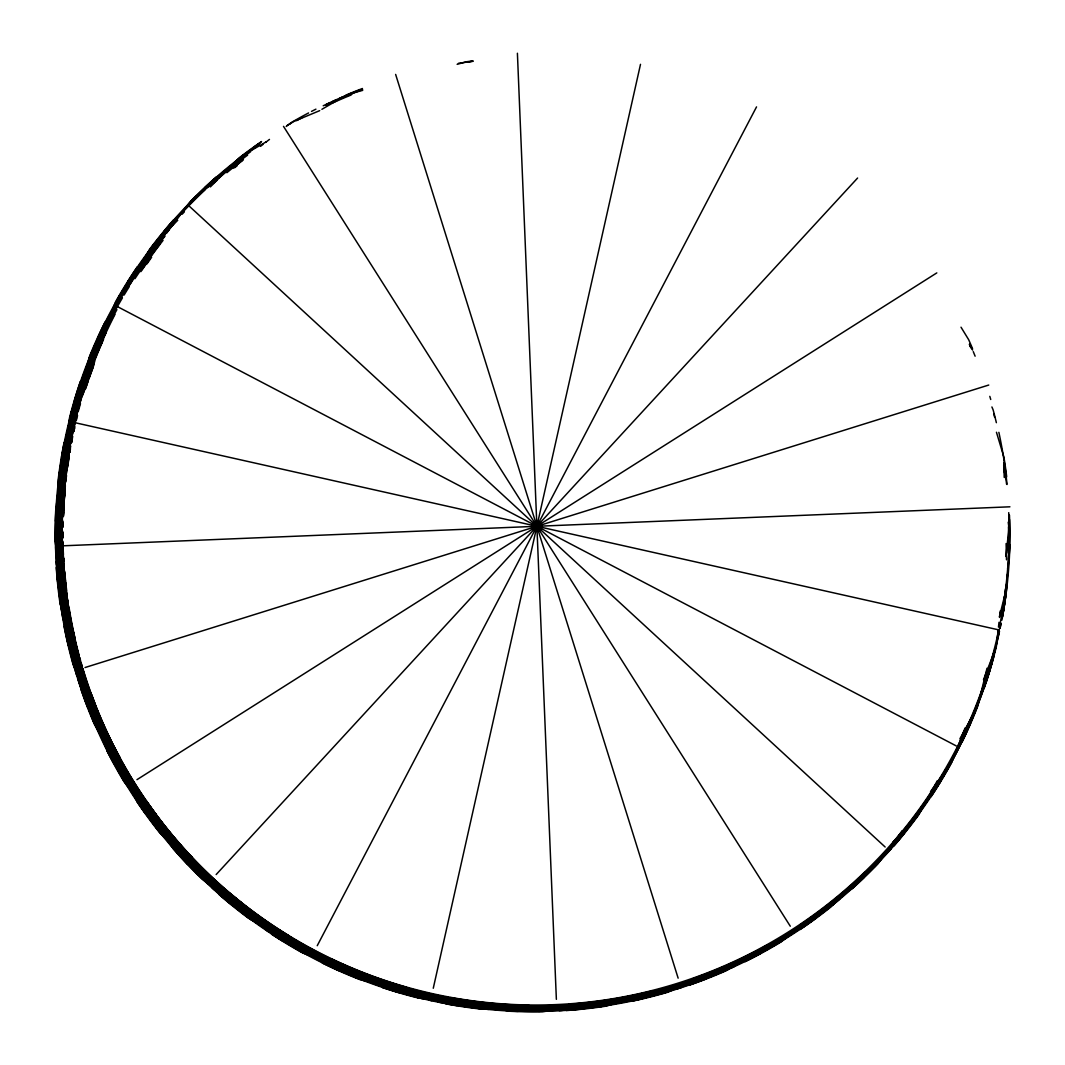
<?xml version="1.0" encoding="UTF-8"?>
<svg xmlns="http://www.w3.org/2000/svg" width="1065" height="1065" viewBox="0 0 1065 1065"><rect width="100%" height="100%" fill="white"/><g stroke="black" fill="none" stroke-linecap="round" stroke-linejoin="round"><path stroke-width="1.5" d="M1005.879 556.436L1009.221 525.724A473.432 473.432 0 0 0 1009.127 522.449M998.118 630.387L996.361 646.562A473.432 473.432 0 0 1 986.443 681.4M998.464 627.165L998.997 622.306M999.529 617.46L1000.221 610.99M65.125 454.768L69.558 417.64A473.432 473.432 0 0 1 80.381 381.323M59.094 507.659L55.433 538.331A473.432 473.432 0 0 0 55.486 541.606M994.763 648.998L993.698 657.065A473.432 473.432 0 0 1 984.087 688.536M433.269 988.253L640.504 64.326M987.015 668.248L977.763 706.162A473.432 473.432 0 0 1 961.948 742.398M999.409 616.795L1006.066 589.97A473.432 473.432 0 0 0 1006.758 583.46M78.89 397.352L89.5 356.416A473.432 473.432 0 0 1 105.102 321.896M66.456 446.009L59.44 472.754A473.432 473.432 0 0 0 59.041 475.988M983.488 679.763L995.243 649.437A473.432 473.432 0 0 0 996.015 646.255M965.076 727.967L951.551 762.833A473.432 473.432 0 0 1 931.13 796.7M102.293 335.049L115.579 301.834A473.432 473.432 0 0 1 137.292 266.822M83.496 382.162L71.768 410.744A473.432 473.432 0 0 0 70.942 413.912M317.237 945.693L756.536 106.886M937.346 780.658L918.656 814.925A473.432 473.432 0 0 1 894.041 845.876M959.885 738.83L976.286 708.877A473.432 473.432 0 0 0 978.043 704.284M130.423 283.463L149.513 249.423A473.432 473.432 0 0 1 173.409 220.029M107.219 324.865L91.87 351.69A473.432 473.432 0 0 0 88.821 359.278M930.517 791.575L949.727 765.322A473.432 473.432 0 0 0 961.003 743.41M902.188 830.74L878.172 863.555A473.432 473.432 0 0 1 852.173 888.769M166.633 233.142L190.009 201.897A473.432 473.432 0 0 1 216.275 176.95M139.209 269.884L119.493 295.75A473.432 473.432 0 0 0 117.083 300.024M216.168 874.551L857.605 178.028M893.029 841.976L915.541 818.492A473.432 473.432 0 0 0 918.429 814.525M858.962 877.813L830.767 907.087A473.432 473.432 0 0 1 800.214 929.505M210.377 186.894L238.973 157.993A473.432 473.432 0 0 1 261.564 141.525M177.709 220.295L153.693 244.564A473.432 473.432 0 0 0 150.737 248.491M811.65 917.391L781.231 941.846A473.432 473.432 0 0 1 745.141 961.695M853.012 883.923L874.618 866.684A473.432 473.432 0 0 0 877.999 863.129M260.472 146.371L263.042 144.374M265.611 142.391L269.472 139.409M286.205 126.482L291.344 122.502A473.432 473.432 0 0 1 308.584 112.943M217.233 180.118L195.361 197.025A473.432 473.432 0 0 0 190.781 201.711M136.959 779.673L936.814 272.893M757.907 951.418L725.944 970.841A473.432 473.432 0 0 1 689.135 985.271M801.878 924.473L828.33 908.512M321.896 109.296L347.19 94.572A473.432 473.432 0 0 1 362.433 88.502M266.383 141.752L243.845 154.758A473.432 473.432 0 0 0 239.958 157.753M704.537 975.966L667.329 992.38A473.432 473.432 0 0 1 632.197 1001.207M748.668 956.317L776.984 943.949A473.432 473.432 0 0 0 781.178 941.393M319.7 110.64L294.193 121.304A473.432 473.432 0 0 0 289.973 123.806M85.014 667.542L988.759 385.037M690.985 981.118L722.216 972.039A473.432 473.432 0 0 0 728.194 969.376M643.074 995.322L605.599 1006.212A473.432 473.432 0 0 1 572.903 1010.046M457.138 64.326L466.55 61.743A473.432 473.432 0 0 1 473.033 60.905M362.726 90.352L350.172 93.76A473.432 473.432 0 0 0 345.646 95.677M632.131 997.932L662.683 993.312A473.432 473.432 0 0 0 668.966 991.448M581.157 1005.919L542.564 1011.75A473.432 473.432 0 0 1 509.656 1011.244M63.847 545.773L1009.926 506.807M519.214 1008.249L480.195 1008.994A473.432 473.432 0 0 1 445.995 1003.896M567.246 1007.17L599.768 1006.678A473.432 473.432 0 0 0 603.003 1006.185M508.79 1007.956L539.502 1011.404M455.873 1002.298L418.705 998.131A473.432 473.432 0 0 1 382.322 987.561M74.923 422.672L998.85 629.908M396.26 988.546L359.943 979.627A473.432 473.432 0 0 1 322.242 963.013M445.623 1000.448L477.2 1008.262A473.432 473.432 0 0 0 488.609 1009.394M384.039 984.539L415.829 997A473.432 473.432 0 0 0 422.193 998.531M337.405 966.567L302.593 952.922A473.432 473.432 0 0 1 271.562 934.205M117.483 306.64L956.29 745.939M282.465 937.2L248.371 918.19A473.432 473.432 0 0 1 218.911 894.387M327.168 961.841L354.139 976.911A473.432 473.432 0 0 0 358.719 978.695M232.237 901.389L202.124 879.197A473.432 473.432 0 0 1 172.623 848.113M269.858 929L297.202 949.448A473.432 473.432 0 0 0 302.926 952.616M188.625 205.572L885.148 847.008M186.921 859.069L159.963 833.136A473.432 473.432 0 0 1 136.613 801.239M221.773 892.497L245.057 915.208A473.432 473.432 0 0 0 251.646 920.053M147.502 811.211L124.179 781.976A473.432 473.432 0 0 1 106.66 750.266M177.709 848.898L197.824 874.458M283.503 126.362L790.283 926.217M961.016 327.195L968.657 339.668A473.432 473.432 0 0 1 972.558 348.694M141.006 801.998L156.821 828.53A473.432 473.432 0 0 0 159.883 832.364M114.354 757.814L94.372 724.293A473.432 473.432 0 0 1 80.78 688.922M969.376 344.501L972.638 350.119M108.43 746.392L121.237 776.279A473.432 473.432 0 0 0 123.766 780.485M89.127 702.061L73.112 664.693A473.432 473.432 0 0 1 64.02 626.22M991.914 406.963L993.166 409.972A473.432 473.432 0 0 1 996.374 422.685M395.634 74.417L678.139 978.163M996.454 432.257L1003.922 457.178A473.432 473.432 0 0 1 1006.678 476.681M969.549 343.902L970.455 347.03M69.731 638.081L60.053 603.642A473.432 473.432 0 0 1 56.259 567.605M83.336 685.847L92.442 718.769A473.432 473.432 0 0 0 93.733 721.777M1003.656 465.245L1005.733 473.113A473.432 473.432 0 0 1 1007.037 484.508M68.04 629.442L72.673 661.645M60.173 576.804L55.074 541.393A473.432 473.432 0 0 1 55.913 506.834M1008.209 522.196L1009.7 533.485M517.404 53.25L556.369 999.329M1006.106 543.563L1006.505 559.817M1006.944 577.709L1007.104 584.206A473.432 473.432 0 0 1 1002.471 616.795M1003.856 462.729L1004.215 477.36M58.681 517.27L58.162 479.876A473.432 473.432 0 0 1 64.086 442.454M59.64 569.655L60.013 600.553M1005.746 590.915L1005.746 595.788A473.432 473.432 0 0 1 1001.899 620.136M196.413 196.892A473.432 473.432 0 0 1 199.887 193.431M202.23 191.128A473.432 473.432 0 0 1 204.587 188.851M206.969 186.575A473.432 473.432 0 0 1 215.45 178.747M92.455 351.916A473.432 473.432 0 0 1 96.263 342.863M97.581 339.855A473.432 473.432 0 0 1 103.771 326.356M477.213 1007.596A473.432 473.432 0 0 1 447.926 1003.43M68.426 645.829A473.432 473.432 0 0 1 57.097 572.651M56.019 521.211A473.432 473.432 0 0 1 64.273 447.62M74.35 405.645A473.432 473.432 0 0 1 106.194 324.386M124.712 290.985A473.432 473.432 0 0 1 169.109 229.654M226.858 172.703A473.432 473.432 0 0 1 242.234 160.456M415.124 996.148A473.432 473.432 0 0 1 386.662 988.147M57.617 581.849A473.432 473.432 0 0 1 56.658 502.84M62.529 455.061A473.432 473.432 0 0 1 82.577 378.634M96.755 343.17A473.432 473.432 0 0 1 135.867 272.627M163.651 235.352A473.432 473.432 0 0 1 175.499 221.533M182.142 214.225A473.432 473.432 0 0 1 184.391 211.829M156.395 242.101A473.432 473.432 0 0 1 168.723 226.725M170.853 224.209A473.432 473.432 0 0 1 172.996 221.693M72.606 410.105A473.432 473.432 0 0 1 77.545 392.732M78.517 389.59A473.432 473.432 0 0 1 81.06 381.723M91.55 715.014A473.432 473.432 0 0 1 89.686 710.462M88.462 707.413A473.432 473.432 0 0 1 86.664 702.807M85.493 699.732A473.432 473.432 0 0 1 82.657 691.97M63.234 619.99A473.432 473.432 0 0 1 60.492 603.788M204.6 187.826A473.432 473.432 0 0 1 259.66 143.402M325.65 105.302A473.432 473.432 0 0 1 352.701 93.48M73.072 660.659A473.432 473.432 0 0 1 71.768 655.934M70.916 652.765A473.432 473.432 0 0 1 69.691 647.986M68.906 644.791A473.432 473.432 0 0 1 68.133 641.596M67.388 638.374A473.432 473.432 0 0 1 66.656 635.153M56.485 564.61A473.432 473.432 0 0 1 56.285 561.322M55.713 549.806A473.432 473.432 0 0 1 55.606 546.518M254.003 147.05A473.432 473.432 0 0 1 260.792 142.297M287.137 125.457A473.432 473.432 0 0 1 291.371 122.981M352.835 975.7A473.432 473.432 0 0 1 343.742 971.946M340.72 970.654A473.432 473.432 0 0 1 331.694 966.634M269.299 932.195A473.432 473.432 0 0 1 266.543 930.371M55.447 521.131A473.432 473.432 0 0 1 64.206 444.278M75.455 399.175A473.432 473.432 0 0 1 106.021 322.748M128.093 283.729A473.432 473.432 0 0 1 171.265 225.607M219.403 177.629A473.432 473.432 0 0 1 247.613 155.117M197.677 873.407A473.432 473.432 0 0 1 186.135 861.745M140.913 806.698A473.432 473.432 0 0 1 138.077 802.624M97.567 338.137A473.432 473.432 0 0 1 136.227 269.232M159.936 237.202A473.432 473.432 0 0 1 217.007 177.882M60.093 596.333A473.432 473.432 0 0 1 57.244 570.188M323.214 105.781A473.432 473.432 0 0 1 359.371 90.139M243.353 155.929A473.432 473.432 0 0 1 247.253 152.947M249.876 150.977A473.432 473.432 0 0 1 252.512 149.02M255.174 147.09A473.432 473.432 0 0 1 259.181 144.201M326.196 104.583A473.432 473.432 0 0 1 329.178 103.145M332.16 101.734A473.432 473.432 0 0 1 336.647 99.671M339.642 98.313A473.432 473.432 0 0 1 342.65 96.982M1009.487 519.44A473.432 473.432 0 0 1 1008.968 559.777M1004.228 605.213A473.432 473.432 0 0 1 1003.723 608.488M1003.177 611.749A473.432 473.432 0 0 1 1002.045 618.259M1001.127 623.131A473.432 473.432 0 0 1 1000.168 627.977M999.502 631.199A473.432 473.432 0 0 1 985.005 684.356M970.388 722.363A473.432 473.432 0 0 1 934.285 789.831M905.663 829.582A473.432 473.432 0 0 1 851.281 886.892M816.442 915.101A473.432 473.432 0 0 1 749.081 956.383M712.751 972.784A473.432 473.432 0 0 1 632.37 997.066M588.093 1004.069A473.432 473.432 0 0 1 510.761 1006.225M469.452 1002.178A473.432 473.432 0 0 1 386.129 982.489M348.894 968.271A473.432 473.432 0 0 1 276.421 929.239M244.045 905.982A473.432 473.432 0 0 1 185.057 850.975M156.595 816.336A473.432 473.432 0 0 1 111.865 743.33M94.519 703.805A473.432 473.432 0 0 1 72.34 627.964M65.484 583.673A473.432 473.432 0 0 1 62.942 544.255M62.835 537.692A473.432 473.432 0 0 1 62.822 532.766M62.875 526.177A473.432 473.432 0 0 1 62.942 522.875M63.128 516.259A473.432 473.432 0 0 1 63.261 512.957M69.891 451.946A473.432 473.432 0 0 1 70.476 448.698M71.701 442.215A473.432 473.432 0 0 1 72.34 438.98M1006.066 590.21A473.432 473.432 0 0 1 1001.872 617.78M974.009 712.924A473.432 473.432 0 0 1 963.346 736.94M905.45 829.169A473.432 473.432 0 0 1 900.258 835.532M1008.622 526.762A473.432 473.432 0 0 1 1008.169 553.015M993.765 413.886A473.432 473.432 0 0 1 994.564 417.067M1005.466 589.797A473.432 473.432 0 0 1 1001.819 614.146M973.264 351.636A473.432 473.432 0 0 1 975.114 356.189M1004.162 464.58A473.432 473.432 0 0 1 1006.558 484.109M351.956 93.707A473.432 473.432 0 0 1 362.606 89.433M468.041 61.956A473.432 473.432 0 0 1 471.276 61.517M718.649 972.877A473.432 473.432 0 0 1 694.22 982.636M636.99 999.662A473.432 473.432 0 0 1 632.144 1000.754M187.76 864.5A473.432 473.432 0 0 1 135.535 798.75M113.449 761.661A473.432 473.432 0 0 1 82.112 689.122M70.623 649.237A473.432 473.432 0 0 1 58.362 567.831M57.63 524.672A473.432 473.432 0 0 1 66.483 446.155M76.334 405.832A473.432 473.432 0 0 1 106.141 329.112M134.935 278.697A473.432 473.432 0 0 1 159.936 244.071M775.932 943.83A473.432 473.432 0 0 1 753.048 956.783M681.494 987.455A473.432 473.432 0 0 1 676.794 988.999M231.438 904.731A473.432 473.432 0 0 1 176.883 852.24M148.794 817.308A473.432 473.432 0 0 1 107.751 749.787M89.66 708.771A473.432 473.432 0 0 1 67.148 631.319M60.798 590.29A473.432 473.432 0 0 1 58.828 509.656M63.674 465.086A473.432 473.432 0 0 1 83.443 385.184M97.927 348.055A473.432 473.432 0 0 1 116.91 309.635M869 871.529A473.432 473.432 0 0 1 866.684 873.846M864.354 876.162A473.432 473.432 0 0 1 854.822 885.281M808.615 923.102A473.432 473.432 0 0 1 803.21 926.923M340.534 971.36A473.432 473.432 0 0 1 271.229 933.419M233.768 905.902A473.432 473.432 0 0 1 176.83 851.108M148.874 816.083A473.432 473.432 0 0 1 106.593 745.447M90.698 708.891A473.432 473.432 0 0 1 68.2 631.438M61.85 590.409A473.432 473.432 0 0 1 61.49 587.108M61.171 583.806A473.432 473.432 0 0 1 59.88 509.776M64.712 465.205A473.432 473.432 0 0 1 84.494 385.304M100.31 345.14A473.432 473.432 0 0 1 105.888 333.119M827.931 908.019A473.432 473.432 0 0 1 824.084 911.068M821.501 913.078A473.432 473.432 0 0 1 810.971 920.985M808.295 922.929A473.432 473.432 0 0 1 805.606 924.846M734.144 966.607A473.432 473.432 0 0 1 731.176 968.005M283.037 941.274A473.432 473.432 0 0 1 219.523 894.28M188.425 864.341A473.432 473.432 0 0 1 139.022 802.677M116.591 765.802A473.432 473.432 0 0 1 84.042 691.997M71.528 648.944A473.432 473.432 0 0 1 59.467 569.189M58.562 529.345A473.432 473.432 0 0 1 67.308 447.5M77.532 405.552A473.432 473.432 0 0 1 103.132 337.818M140.873 271.642A473.432 473.432 0 0 1 150.365 258.249M600.766 1005.879A473.432 473.432 0 0 1 579.586 1008.595M113.449 762.846A473.432 473.432 0 0 1 81.819 690.453M69.385 647.374A473.432 473.432 0 0 1 57.47 567.605M56.818 521.131A473.432 473.432 0 0 1 65.205 447.553M75.349 405.592A473.432 473.432 0 0 1 105.115 328.845M129.411 285.38A473.432 473.432 0 0 1 165.088 236.097M234.593 167.764A473.432 473.432 0 0 1 237.162 165.741M914.036 819.464A473.432 473.432 0 0 1 911.094 823.391M909.111 826.001A473.432 473.432 0 0 1 896.783 841.457M839.726 899.126A473.432 473.432 0 0 1 832.151 905.436M399.189 992.66A473.432 473.432 0 0 1 324.04 963.359M287.63 943.417A473.432 473.432 0 0 1 221.201 894.813M190.036 864.926A473.432 473.432 0 0 1 138.69 800.6M118.042 766.507A473.432 473.432 0 0 1 83.762 688.043M72.779 649.73A473.432 473.432 0 0 1 60.465 568.337M59.627 528.493A473.432 473.432 0 0 1 68.519 446.661M78.823 404.74A473.432 473.432 0 0 1 102.44 341.546M947.957 767.199A473.432 473.432 0 0 1 940.621 780.006M938.931 782.842A473.432 473.432 0 0 1 934.617 789.871M900.817 837.077A473.432 473.432 0 0 1 898.714 839.633M891.245 848.486A473.432 473.432 0 0 1 889.075 850.975M456.858 1005.6A473.432 473.432 0 0 1 381.789 986.882M341.572 971.2A473.432 473.432 0 0 1 272.267 933.26M233.515 904.691A473.432 473.432 0 0 1 178.973 852.2M150.884 817.268A473.432 473.432 0 0 1 107.632 745.287M91.75 708.731A473.432 473.432 0 0 1 69.238 631.279M62.888 590.25A473.432 473.432 0 0 1 62.542 586.948M62.209 583.66A473.432 473.432 0 0 1 60.918 509.616M65.75 465.046A473.432 473.432 0 0 1 85.533 385.144M660.127 993.379A473.432 473.432 0 0 1 656.985 994.257M653.817 995.123A473.432 473.432 0 0 1 642.661 997.998M639.453 998.77A473.432 473.432 0 0 1 636.244 999.516M562.48 1010.405A473.432 473.432 0 0 1 559.178 1010.618M145.865 814.232A473.432 473.432 0 0 1 105.302 746.432M88.089 706.841A473.432 473.432 0 0 1 65.844 629.309M58.988 581.663A473.432 473.432 0 0 1 57.843 509.27M62.689 464.699A473.432 473.432 0 0 1 83.549 381.656M98.965 343.116A473.432 473.432 0 0 1 122.435 297.854M124.112 295.032A473.432 473.432 0 0 1 129.278 286.591M975.074 710.195A473.432 473.432 0 0 1 970.148 722.35M968.857 725.371A473.432 473.432 0 0 1 963.466 737.433M569.602 1010.312A473.432 473.432 0 0 1 566.3 1010.552M518.162 1011.391A473.432 473.432 0 0 1 442.947 1002.817M400.999 992.593A473.432 473.432 0 0 1 322.828 961.961M289.347 943.55A473.432 473.432 0 0 1 224.089 896.144M192.778 866.431A473.432 473.432 0 0 1 190.489 864.034M188.212 861.612A473.432 473.432 0 0 1 142.018 803.742M117.856 764.018A473.432 473.432 0 0 1 86.105 691.678M73.592 648.625A473.432 473.432 0 0 1 61.53 568.87M60.625 529.025A473.432 473.432 0 0 1 69.371 447.18M82.498 395.727A473.432 473.432 0 0 1 94.692 361.674M538.65 1010.778A473.432 473.432 0 0 1 533.751 1010.845M528.826 1010.871A473.432 473.432 0 0 1 523.9 1010.831M518.948 1010.752A473.432 473.432 0 0 1 514.009 1010.618M449.67 1004.082A473.432 473.432 0 0 1 446.408 1003.51M441.522 1002.618A473.432 473.432 0 0 1 438.287 1001.992M431.818 1000.674A473.432 473.432 0 0 1 428.609 999.982M87.836 707.772A473.432 473.432 0 0 1 65.99 633.555M58.788 587.64A473.432 473.432 0 0 1 56.898 510.295M61.584 465.724A473.432 473.432 0 0 1 81.086 385.743M96.769 345.526A473.432 473.432 0 0 1 134.709 276.221M161.174 240.051A473.432 473.432 0 0 1 164.329 236.19M1008.635 546.265A473.432 473.432 0 0 1 1008.515 551.217M705.602 979.041A473.432 473.432 0 0 1 629.774 1001.22M583.82 1008.249A473.432 473.432 0 0 1 504.823 1009.766M458.642 1004.508A473.432 473.432 0 0 1 380.445 984.712M343.369 970.109A473.432 473.432 0 0 1 274.064 932.168M235.312 903.599A473.432 473.432 0 0 1 180.77 851.108M151.696 814.832A473.432 473.432 0 0 1 110.893 747.177M92.948 706.095A473.432 473.432 0 0 1 71.035 630.187M64.166 584.206A473.432 473.432 0 0 1 62.928 505.209M68.346 459.042A473.432 473.432 0 0 1 68.906 455.78M69.491 452.519A473.432 473.432 0 0 1 70.716 446.035M72.726 436.357A473.432 473.432 0 0 0 71.368 442.8A473.432 473.432 0 0 1 72.42 437.901M74.923 426.772A473.432 473.432 0 0 0 73.805 431.551A473.432 473.432 0 0 1 74.483 428.276M1008.595 526.563A473.432 473.432 0 0 1 1008.675 531.475M1008.715 536.401A473.432 473.432 0 0 1 1008.701 541.326M994.031 651.687A473.432 473.432 0 0 1 987.495 675.463M965.902 732.906A473.432 473.432 0 0 1 962.427 740.415M579.706 1009.247A473.432 473.432 0 0 1 505.662 1010.539M461.105 1005.693A473.432 473.432 0 0 1 384.332 986.975M344.062 971.44A473.432 473.432 0 0 1 271.855 931.902M238.36 907.393A473.432 473.432 0 0 1 178.853 850.522M152.841 818.173A473.432 473.432 0 0 1 110.813 749.321M93.321 709.849A473.432 473.432 0 0 1 70.21 630.839M63.341 584.871A473.432 473.432 0 0 1 61.89 509.177M66.989 462.982A473.432 473.432 0 0 1 76.494 417.906M78.211 411.556A473.432 473.432 0 0 1 80.474 403.635M760.45 953.561A473.432 473.432 0 0 1 688.03 985.152M644.951 997.559A473.432 473.432 0 0 1 571.785 1008.968M521.996 1010.166A473.432 473.432 0 0 1 445.117 1001.633M404.753 991.914A473.432 473.432 0 0 1 324.945 960.91M290.026 941.686A473.432 473.432 0 0 1 222.385 891.938M193.644 864.341A473.432 473.432 0 0 1 143.016 801.532M118.96 761.755A473.432 473.432 0 0 1 87.37 689.335M74.963 646.255A473.432 473.432 0 0 1 63.554 573.09M62.675 515.034A473.432 473.432 0 0 1 69.092 456.193M1003.763 466.39A473.432 473.432 0 0 1 1005.333 477.759M1004.801 595.295A473.432 473.432 0 0 1 1004.175 600.181M1003.017 608.328A473.432 473.432 0 0 1 1001.992 614.851M642.874 998.624A473.432 473.432 0 0 1 569.682 1009.82M521.557 1010.911A473.432 473.432 0 0 1 443.027 1002.112M404.301 992.74A473.432 473.432 0 0 1 327.448 963.239M290.958 943.43A473.432 473.432 0 0 1 224.369 895.053M195.414 867.669A473.432 473.432 0 0 1 140.607 799.748M119.959 765.655A473.432 473.432 0 0 1 86.212 688.762M74.696 648.878A473.432 473.432 0 0 1 62.609 570.8M61.597 525.99A473.432 473.432 0 0 1 69.505 450.695M85.173 389.67A473.432 473.432 0 0 1 92.895 367.984M970.521 723.308A473.432 473.432 0 0 1 931.249 795.648M904.771 831.818A473.432 473.432 0 0 1 848.938 890.034M816.589 916.046A473.432 473.432 0 0 1 744.768 959.552M709.823 974.968A473.432 473.432 0 0 1 632.517 998.011M586.589 1005.2A473.432 473.432 0 0 1 510.907 1007.184M464.673 1002.405A473.432 473.432 0 0 1 386.276 983.434M344.474 967.233A473.432 473.432 0 0 1 276.567 930.198M241.595 904.891A473.432 473.432 0 0 1 184.085 850.695M151.856 810.598A473.432 473.432 0 0 1 114.235 748.735M93.48 701.662A473.432 473.432 0 0 1 72.487 628.936M65.284 581.33A473.432 473.432 0 0 1 63.927 564.849M63.727 561.561A473.432 473.432 0 0 1 63.554 558.273M63.075 545.173A473.432 473.432 0 0 1 63.008 541.899M62.955 536.986A473.432 473.432 0 0 1 62.955 532.061M63.008 527.122A473.432 473.432 0 0 1 63.115 522.17M63.328 515.567A473.432 473.432 0 0 1 63.474 512.265M816.096 918.083A473.432 473.432 0 0 1 748.722 959.365M706.228 978.202A473.432 473.432 0 0 1 630.4 1000.368M586.096 1007.224A473.432 473.432 0 0 1 510.415 1009.207M464.18 1004.441A473.432 473.432 0 0 1 387.354 985.99M347.03 970.588A473.432 473.432 0 0 1 274.677 931.316M238.507 904.837A473.432 473.432 0 0 1 180.291 849.005M154.279 816.655A473.432 473.432 0 0 1 112.996 749.294M95.371 709.889A473.432 473.432 0 0 1 71.981 630.959M65.125 586.655A473.432 473.432 0 0 1 62.476 540.661M62.462 537.372A473.432 473.432 0 0 1 62.489 530.796M62.582 525.857A473.432 473.432 0 0 1 62.715 520.905M62.902 515.939A473.432 473.432 0 0 1 63.141 510.974M991.648 663.695A473.432 473.432 0 0 1 963 739.11M942.538 777.117A473.432 473.432 0 0 1 893.176 845.051M865.752 873.952A473.432 473.432 0 0 1 804.607 924.007M765.056 948.436A473.432 473.432 0 0 1 692.929 980.692M649.97 993.499A473.432 473.432 0 0 1 575.26 1005.733M522.183 1007.131A473.432 473.432 0 0 1 450.189 999.436M408.148 989.651A473.432 473.432 0 0 1 329.644 959.831M291.704 939.237A473.432 473.432 0 0 1 228.962 893.988M196.293 863.302A473.432 473.432 0 0 1 146.238 802.158M120.225 759.704A473.432 473.432 0 0 1 89.553 690.493M75.202 641.077A473.432 473.432 0 0 1 64.938 577.763M63.234 516.418A473.432 473.432 0 0 1 64.792 491.737M65.764 481.966A473.432 473.432 0 0 1 66.523 475.456M67.614 467.309A473.432 473.432 0 0 1 69.105 457.524M941.274 780.299A473.432 473.432 0 0 1 895.918 842.974M861.585 879.024A473.432 473.432 0 0 1 801.213 927.389M761.448 951.471A473.432 473.432 0 0 1 685.9 984.167M645.976 995.535A473.432 473.432 0 0 1 572.81 1006.997M567.858 1007.344A473.432 473.432 0 0 1 564.543 1007.557M519.72 1008.102A473.432 473.432 0 0 1 446.142 999.716M404.181 989.571A473.432 473.432 0 0 1 325.957 959.072M288.189 938.132A473.432 473.432 0 0 1 225.847 892.337M193.444 861.372A473.432 473.432 0 0 1 143.935 799.802M119.067 758.573A473.432 473.432 0 0 1 89.3 690.772M75.788 644.565A473.432 473.432 0 0 1 64.739 576.351M64.885 491.977A473.432 473.432 0 0 0 63.288 516.658A473.432 473.432 0 0 1 63.354 513.303M904.664 832.87A473.432 473.432 0 0 1 850.07 889.994M815.138 918.083A473.432 473.432 0 0 1 746.139 959.858M709.703 976.006A473.432 473.432 0 0 1 632.397 999.063M586.482 1006.252A473.432 473.432 0 0 1 510.801 1008.236M464.566 1003.456A473.432 473.432 0 0 1 386.156 984.486M344.368 968.271A473.432 473.432 0 0 1 276.447 931.249M240.184 904.904A473.432 473.432 0 0 1 180.677 848.033M154.665 815.67A473.432 473.432 0 0 1 111.892 745.34M93.361 702.714A473.432 473.432 0 0 1 72.367 629.974M65.338 584.033A473.432 473.432 0 0 1 62.902 542.95M62.848 538.038A473.432 473.432 0 0 1 62.848 533.112M62.928 526.523A473.432 473.432 0 0 1 62.995 523.221M864.327 877.187A473.432 473.432 0 0 1 801.639 927.948M763.379 951.298A473.432 473.432 0 0 1 688.003 984.393M649.756 995.575A473.432 473.432 0 0 1 573.396 1007.943M521.957 1009.207A473.432 473.432 0 0 1 446.701 1000.9M404.727 990.823A473.432 473.432 0 0 1 327.94 961.189M291.49 941.314A473.432 473.432 0 0 1 226.233 893.894M190.355 859.375A473.432 473.432 0 0 1 144.148 801.492M119.999 761.781A473.432 473.432 0 0 1 88.249 689.428M74.976 643.154A473.432 473.432 0 0 1 63.9 569.935M63.141 515.194A473.432 473.432 0 0 1 65.364 485.667M60.505 469.559A473.432 473.432 0 0 1 64.06 446.821M458.363 63.328A473.432 473.432 0 0 1 472.953 61.331M71.355 651.074A473.432 473.432 0 0 1 70.543 647.893M56.059 533.339A473.432 473.432 0 0 1 56.618 508.684M311.499 111.412A473.432 473.432 0 0 1 315.919 109.163M409.958 993.978A473.432 473.432 0 0 1 402.038 991.861M395.714 990.064A473.432 473.432 0 0 1 390.975 988.653M288.269 943.59A473.432 473.432 0 0 1 274.211 934.977M214.664 890.114A473.432 473.432 0 0 1 212.201 887.917M61.544 457.364A473.432 473.432 0 0 1 80.527 382.375M95.677 343.715A473.432 473.432 0 0 1 137.305 268.913M161.135 236.949A473.432 473.432 0 0 1 204.893 190.023M158.153 829.142A473.432 473.432 0 0 1 139.515 804.115M127.946 281.413A473.432 473.432 0 0 1 172.237 222.066M205.745 187.52A473.432 473.432 0 0 1 255.56 147.077M333.119 102.719A473.432 473.432 0 0 1 351.184 94.985M240.211 910.748A473.432 473.432 0 0 1 231.172 903.639M228.602 901.562A473.432 473.432 0 0 1 224.782 898.394M173.688 848.712A473.432 473.432 0 0 1 170.427 844.984M74.457 400.546A473.432 473.432 0 0 1 104.623 323.96M127.374 283.423A473.432 473.432 0 0 1 177.03 217.766M207.395 187.081A473.432 473.432 0 0 1 250.648 151.683M296.656 120.625A473.432 473.432 0 0 1 302.353 117.39M123.047 778.049A473.432 473.432 0 0 1 121.37 775.24M120.531 773.829A473.432 473.432 0 0 1 109.336 753.727M83.802 696.111A473.432 473.432 0 0 1 82.125 691.438M81.033 688.323A473.432 473.432 0 0 1 77.891 678.924M76.893 675.782A473.432 473.432 0 0 1 75.429 671.07M74.497 667.928A473.432 473.432 0 0 1 73.126 663.215M164.263 231.025A473.432 473.432 0 0 1 217.14 176.843M121.29 293.927A473.432 473.432 0 0 1 133.271 274.277M170.839 223.69A473.432 473.432 0 0 1 172.996 221.174M976.219 709.104A473.432 473.432 0 0 1 962.307 740.668M911.959 822.207A473.432 473.432 0 0 1 897.529 840.112M970.308 345.619A473.432 473.432 0 0 1 971.586 348.641M1004.202 469.532A473.432 473.432 0 0 1 1005.2 477.653M993.991 651.887A473.432 473.432 0 0 1 986.669 677.1M945.866 769.223A473.432 473.432 0 0 1 942.552 774.867M1009.194 522.675A473.432 473.432 0 0 1 1008.568 558.792M949.634 765.549A473.432 473.432 0 0 1 932.62 793.651M871.17 869.293A473.432 473.432 0 0 1 866.511 873.886M864.141 876.175A473.432 473.432 0 0 1 855.727 884.043M1009.327 543.949A473.432 473.432 0 0 1 1003.363 607.822M990.57 664.44A473.432 473.432 0 0 1 962.214 738.191M942.512 774.734A473.432 473.432 0 0 1 892.137 843.973M865.832 871.663A473.432 473.432 0 0 1 800.64 924.58M766.68 945.44A473.432 473.432 0 0 1 691.584 979.148M650.209 991.448A473.432 473.432 0 0 1 568.896 1004.282M529.052 1005.373A473.432 473.432 0 0 1 450.428 997.625M406.763 987.441A473.432 473.432 0 0 1 331.335 958.886M289.041 935.882A473.432 473.432 0 0 1 230.333 893.508M191.78 856.992A473.432 473.432 0 0 1 146.251 800.707M120.172 758.28A473.432 473.432 0 0 1 90.538 692.223M75.016 639.706A473.432 473.432 0 0 1 64.113 569.802M62.902 515.061A473.432 473.432 0 0 1 69.811 449.63M83.403 393.185A473.432 473.432 0 0 1 103.585 339.296M141.925 269.658A473.432 473.432 0 0 1 163.052 240.384M233.248 168.03A473.432 473.432 0 0 1 243.419 159.803M998.864 432.337A473.432 473.432 0 0 1 1006.358 477.719M1004.308 604.135A473.432 473.432 0 0 1 1003.789 607.409M1003.257 610.671A473.432 473.432 0 0 1 1002.112 617.194M1000.887 623.677A473.432 473.432 0 0 1 999.915 628.51M999.236 631.731A473.432 473.432 0 0 1 984.806 684.103M970.455 721.285A473.432 473.432 0 0 1 931.183 793.625M905.743 828.503A473.432 473.432 0 0 1 850.123 886.919M816.522 914.036A473.432 473.432 0 0 1 749.148 955.318M709.743 972.944A473.432 473.432 0 0 1 632.437 995.988M588.173 1002.99A473.432 473.432 0 0 1 510.841 1005.16M462.969 1000.128A473.432 473.432 0 0 1 386.196 981.411M345.925 965.862A473.432 473.432 0 0 1 277.885 929.079M242.82 903.879A473.432 473.432 0 0 1 186.242 851.121M155.69 813.926A473.432 473.432 0 0 1 114.168 746.698M94.585 702.727A473.432 473.432 0 0 1 82.857 668.447M82.391 666.89A473.432 473.432 0 0 1 81.473 663.748M80.581 660.593A473.432 473.432 0 0 1 79.702 657.424M78.837 654.256A473.432 473.432 0 0 1 73.432 631.758M65.391 580.944A473.432 473.432 0 0 1 65.058 577.643M64.752 574.355A473.432 473.432 0 0 1 64.472 571.066M64.22 567.765A473.432 473.432 0 0 1 63.98 564.477M63.767 561.188A473.432 473.432 0 0 1 63.581 557.914M63.421 554.625A473.432 473.432 0 0 1 63.274 551.351M63.101 546.452A473.432 473.432 0 0 1 63.021 543.177M62.915 536.627A473.432 473.432 0 0 1 62.888 533.339M62.928 526.749A473.432 473.432 0 0 1 62.981 523.447M63.208 515.194A473.432 473.432 0 0 1 63.341 511.879M69.691 452.505A473.432 473.432 0 0 1 70.25 449.244M76.361 420.316A473.432 473.432 0 0 1 77.545 415.536M989.798 396.353A473.432 473.432 0 0 1 990.73 399.495M1009.46 515.087A473.432 473.432 0 0 1 1009.247 554.585M1009.873 544.561A473.432 473.432 0 0 1 1002.844 614.958M991.648 663.468A473.432 473.432 0 0 1 964.304 735.835M942.339 776.811A473.432 473.432 0 0 1 897.196 839.633M865.379 873.513A473.432 473.432 0 0 1 801.399 925.312M766.015 946.998A473.432 473.432 0 0 1 689.241 981.025M651.008 992.274A473.432 473.432 0 0 1 574.661 1004.774M528.2 1006.239A473.432 473.432 0 0 1 451.227 998.557M407.576 988.387A473.432 473.432 0 0 1 332.12 959.885M291.224 937.772A473.432 473.432 0 0 1 228.562 892.417M192.499 858.07A473.432 473.432 0 0 1 146.943 801.812M120.065 757.934A473.432 473.432 0 0 1 91.736 694.913M75.242 639.24A473.432 473.432 0 0 1 69.225 608.568M66.682 590.689A473.432 473.432 0 0 1 65.258 577.563M63.434 516.219A473.432 473.432 0 0 1 64.805 493.175M85.852 388.006A473.432 473.432 0 0 1 87.902 381.749M88.967 378.621A473.432 473.432 0 0 1 94 364.749M146.93 263.96A473.432 473.432 0 0 1 151.643 257.251M1008.728 512.638A473.432 473.432 0 0 1 999.582 626.087M1008.009 563.705A473.432 473.432 0 0 1 1007.65 568.67M1007.077 575.3A473.432 473.432 0 0 1 1006.771 578.601M1005.866 586.868A473.432 473.432 0 0 1 1005.466 590.17M998.917 629.309A473.432 473.432 0 0 1 376.77 977.564A473.432 473.432 0 0 1 114.993 314.375"/></g></svg>
